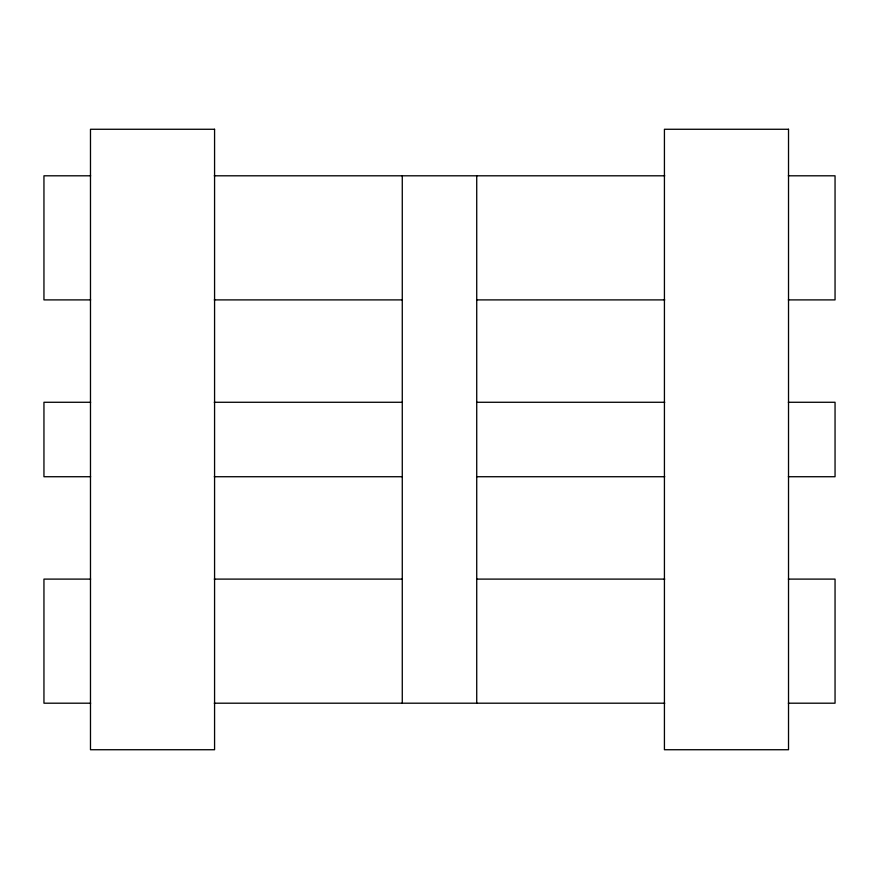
<?xml version="1.0" encoding="UTF-8"?>
<svg xmlns="http://www.w3.org/2000/svg" width="879" height="879" viewBox="0 0 879 879"><rect width="100%" height="100%" fill="white"/><g stroke="black" fill="none" stroke-linecap="round" stroke-linejoin="round"><path stroke-width="1.32" d="M90.647 175.8L43.95 175.8L43.95 299.893L90.647 299.893M214.256 175.8L664.744 175.8M788.353 175.8L835.05 175.8L835.05 299.893L788.353 299.893M214.256 299.893L402.417 299.893M476.583 299.893L664.744 299.893M90.647 402.274L43.95 402.274L43.95 476.726L90.647 476.726M214.256 402.274L402.417 402.274M476.583 402.274L664.744 402.274M788.353 402.274L835.05 402.274L835.05 476.726L788.353 476.726M214.256 476.726L402.417 476.726M476.583 476.726L664.744 476.726M90.647 579.107L43.95 579.107L43.95 703.2L90.647 703.2M214.256 579.107L402.417 579.107M476.583 579.107L664.744 579.107M788.353 579.107L835.05 579.107L835.05 703.2L788.353 703.2M214.256 703.2L664.744 703.2M476.726 175.8L476.726 703.2M402.274 175.8L402.274 703.2M214.575 129.268L90.482 129.268L90.482 749.732L214.575 749.732L214.575 129.268M788.518 129.268L664.425 129.268L664.425 749.732L788.518 749.732L788.518 129.268"/></g></svg>
